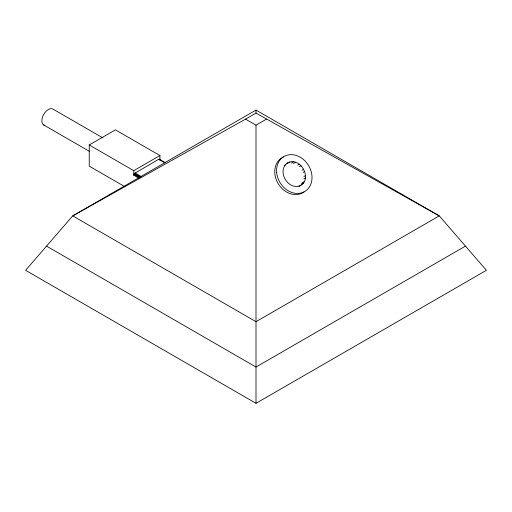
<?xml version="1.0" encoding="UTF-8"?>
<svg xmlns="http://www.w3.org/2000/svg" width="512" height="512" viewBox="0 0 512 512"><rect width="100%" height="100%" fill="white"/><g stroke="black" fill="none" stroke-linecap="round" stroke-linejoin="round"><path stroke-width="0.77" d="M298.886 186.464C314.285 180.064 299.789 154.317 286.381 163.686M138.566 177.984L133.741 175.2L134.4 173.51L158.618 159.328L159.539 159.232L159.923 160.083L159.923 155.546L115.418 129.85L89.235 144.966L89.235 166.131L124.845 186.688M288.045 162.669C275.962 170.01 287.955 191.226 300.55 185.446M288.25 162.976L289.914 161.958M284.179 165.594L285.286 164.915M291.386 163.11L293.6 161.747M293.498 163.597L295.718 162.24M297.677 165.146L299.341 164.128M299.475 166.707L301.139 165.683M302.067 170.189L303.731 169.171M303.066 172.397L304.73 171.379M303.93 176.538L305.594 175.52M303.866 178.803L305.523 177.786M304.429 181.478L302.214 182.835L301.094 184.557L303.315 183.194M89.235 144.966L133.741 170.662L159.923 155.546M256 110.067L72.73 215.878L25.6 270.298L256 403.315L486.4 270.298L439.27 215.878L256 110.067L256 113.088L245.53 119.136L72.73 215.878L256 321.69L439.27 215.878L256 113.088M245.53 119.136L256 125.184L266.47 119.136M465.453 246.112L256 367.04L46.547 246.112M159.27 159.149L165.472 162.733M158.618 159.328L164.819 162.906M102.944 137.946L53.312 109.286A9.222 5.325 -60 0 0 43.507 114.79A9.222 5.325 -60 0 0 44.653 125.376M135.053 172.928L141.254 176.512M134.4 173.51L140.602 177.088M134.125 173.907L140.326 177.485M133.92 174.342L139.43 177.523M43.386 124.787L89.574 151.456M256 125.184L256 403.315M133.741 170.662L133.741 175.2M304.026 191.93A20.365 16.627 58.5 0 1 278.074 183.488A20.365 16.627 58.5 0 1 283.43 156.973M276.659 172.486A20.365 16.627 58.5 0 0 304.634 191.597A20.365 16.627 58.5 0 0 301.6 158.086A20.365 16.627 58.5 0 0 276.659 172.486"/></g></svg>
